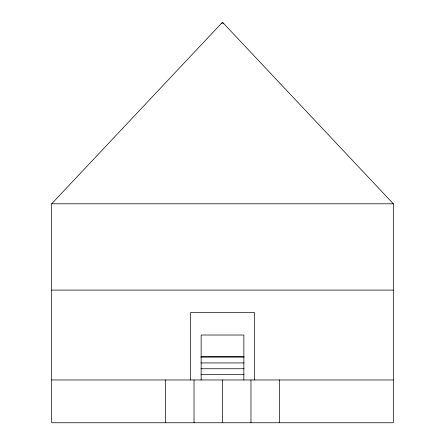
<?xml version="1.0" encoding="UTF-8"?>
<svg xmlns="http://www.w3.org/2000/svg" width="445" height="445" viewBox="0 0 445 445"><rect width="100%" height="100%" fill="white"/><g stroke="black" fill="none" stroke-linecap="round" stroke-linejoin="round"><path stroke-width="0.67" d="M221.91 23.507L222.5 22.25L393.319 203.788L393.319 422.75L51.681 422.75L51.681 203.788L222.5 22.25L223.09 23.507M51.681 203.788L393.319 203.788M51.681 290.09L393.319 290.09M200.973 356.59L244.027 356.59M200.973 357.118L244.027 357.118M200.973 362.931L244.027 362.931M200.973 368.738L244.027 368.738M200.973 374.545L244.027 374.545M51.681 379.963L393.319 379.963M279.438 379.963L279.438 422.75M254.529 379.963L254.529 312.557L190.471 312.557L190.471 379.963M250.969 380.024L250.969 422.75M243.854 379.963L243.854 335.024L201.146 335.024L201.146 379.963M222.5 380.024L222.5 422.75M194.031 380.024L194.031 422.75M165.562 379.963L165.562 422.75"/></g></svg>
